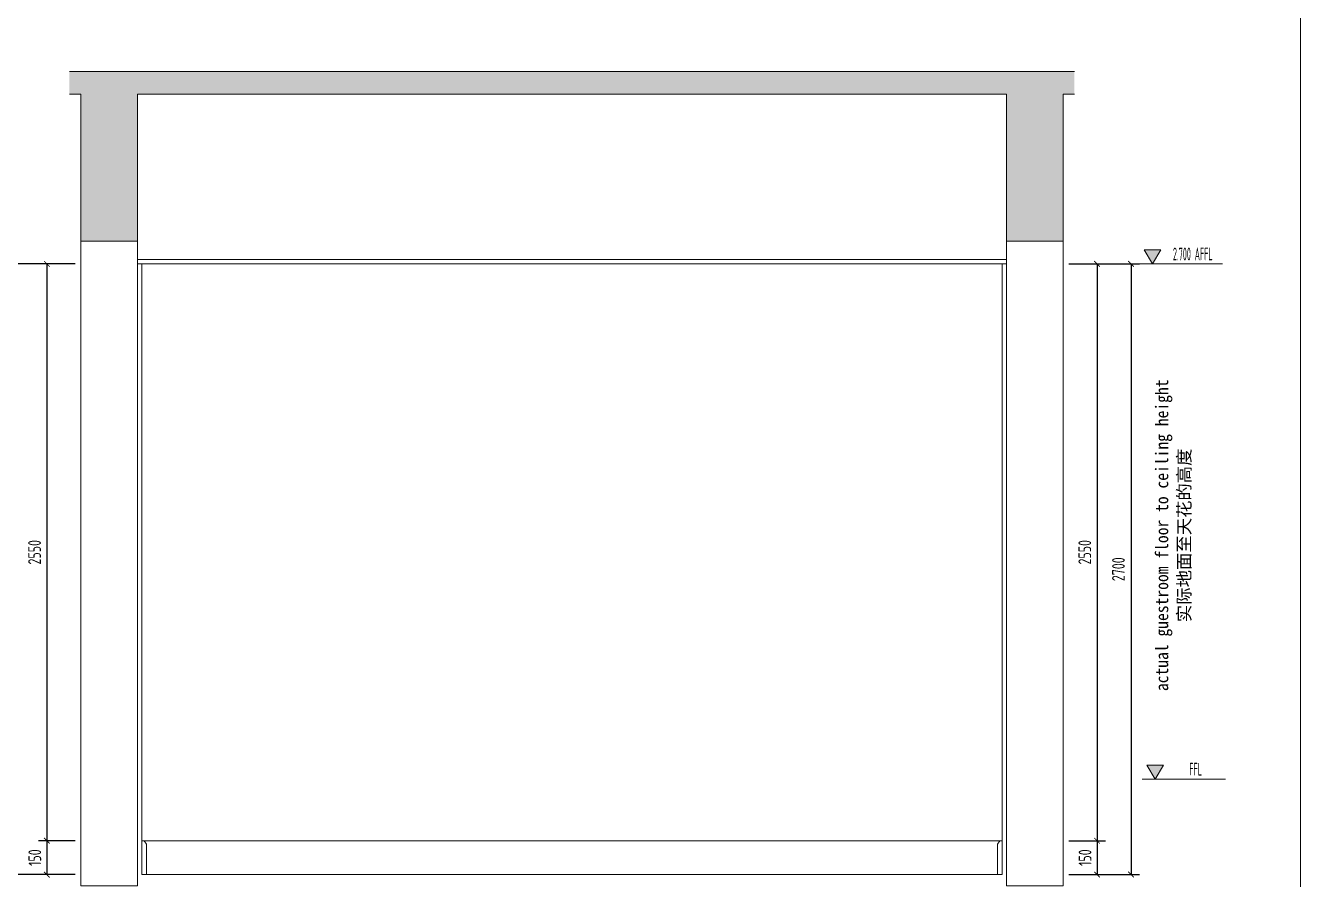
# Model space of a CAD drawing. Header units: millimetres. Extents: x 3162 to 221128, y -144913 to 11496.
# Drawn here: x 46981 to 52614, y -118093 to -114318 of the extents above; entities that cross this region are included whole.
import ezdxf
from ezdxf.enums import TextEntityAlignment as Align
from ezdxf.xclip import XClip

# ---------------------------------------------------------------- set-up
doc = ezdxf.new("R2010")
doc.units = ezdxf.units.MM
doc.header["$LTSCALE"] = 10
doc.header["$XCLIPFRAME"] = 2
doc.layers.get('Defpoints').update_dxf_attribs({"color": 250})
for name, color, linetype, lineweight in [('Contour【轮廓线】', 94, 'Continuous', 0), ('Drawing【图框、表格】', 150, 'Continuous', 0), ('Elevation【立面图库】', 150, 'Continuous', 0), ('FC-Hatch【平面填充】', 250, 'Continuous', 0), ('FF-Text【平面文字】', 2, 'Continuous', 0), ('Finish【完成面】', 2, 'Continuous', 0), ('Gray【中细线】', 8, 'Continuous', 0), ('RC-dimensions', 44, 'Continuous', 0), ('Wall【立面墙】', 252, 'Continuous', 0)]:
    doc.layers.add(name, color=color, linetype=linetype, lineweight=lineweight)
doc.layers.add('WALL【墙体】', color=7, linetype='Continuous')
doc.layers.add('走线及回路标注', color=1, linetype='Continuous')
doc.styles.add('宋体', font='', dxfattribs={"width": 0.8})
doc.styles.add('尺寸标注', font='ARCHS.SHX', dxfattribs={"width": 0.8})
doc.styles.add('标高', font='ARCHS.SHX', dxfattribs={"width": 0.5})
doc.styles.get('宋体').set_extended_font_data('SimSun')
doc.dimstyles.new('海龙1：25', dxfattribs={"dimscale": 25, "dimtxt": 2.25, "dimasz": 1, "dimexe": 1.5, "dimexo": 1, "dimgap": 1, "dimtad": 1, "dimdec": 0, "dimrnd": 5, "dimdsep": 46, "dimtxsty": '尺寸标注', "dimblk": 'ARCHTICK', "dimblk1": 'ARCHTICK', "dimblk2": 'ARCHTICK', "dimcen": 1, "dimclrd": 44, "dimclre": 44, "dimclrt": 2, "dimadec": 0, "dimazin": 0, "dimtfac": 1, "dimtdec": 0, "dimtix": 1, "dimtmove": 2, "dimatfit": 3, "dimldrblk": 'hl_arrow2', "dimfxl": 5, "dimfxlon": 1, "dimarcsym": 0})

# ---------------------------------------------------------------- blocks, each defined once
blk = doc.blocks.new('海龙工具_踢脚线')
blk.add_lwpolyline([(20, 0), (20, 90), (10, 100), (0, 100)])
blk = doc.blocks.new('_ArchTick')
at = {"color": 2, "linetype": 'ByBlock', "const_width": 0.15}
blk.add_lwpolyline([(-0.5, -0.5), (0.5, 0.5)], dxfattribs=at)
blk = doc.blocks.new('*D1713')
at = {"layer": 'Defpoints', "color": 0, "transparency": 16777216}
for p in [(47225.2, -115371.4), (47075.2, -117921.4), (47225.2, -117921.4)]:
    blk.add_point(p, dxfattribs=at)
at = {"layer": 'RC-dimensions', "color": 44, "lineweight": -2, "transparency": 16777216}
for p, q in [((47200.2, -115371.4), (47037.7, -115371.4)), ((47075.2, -115371.4), (47075.2, -117921.4)), ((47200.2, -117921.4), (47037.7, -117921.4))]:
    blk.add_line(p, q, dxfattribs=at)
at = {"layer": 'RC-dimensions', "color": 44, "lineweight": -2, "transparency": 16777216, "xscale": 25, "yscale": 25, "zscale": 25}
for p, rotation in [((47075.2, -115371.4), 90), ((47075.2, -117921.4), 270)]:
    blk.add_blockref('_ArchTick', p, dxfattribs=dict(at, rotation=rotation))
at = {"layer": 'RC-dimensions', "color": 2, "transparency": 16777216, "insert": (47020.9, -116646.4), "char_height": 56.25, "attachment_point": 5, "rotation": 90, "style": '尺寸标注'}
blk.add_mtext('2550', dxfattribs=at)
blk = doc.blocks.new('hl_arrow2')
at = {"color": 2}
blk.add_line((-0.22, 0), (-1, 0), dxfattribs=at)
blk.add_lwpolyline([(-0.22, 0), (-0.86, -0.69), (-0.65, -0.86), (0, 0), (-0.65, 0.86), (-0.86, 0.69)], close=True, dxfattribs=at)
for points in [[(-0.86, 0.69), (-0.65, 0.86), (-0.22, 0), (0, 0)], [(-0.86, -0.69), (-0.65, -0.86), (-0.22, 0), (0, 0)]]:
    blk.add_solid(points, dxfattribs=at)
blk = doc.blocks.new('*D1714')
at = {"layer": 'Defpoints', "color": 0, "transparency": 16777216}
for p in [(47225.2, -117921.4), (47075.2, -118071.4), (47225.2, -118071.4)]:
    blk.add_point(p, dxfattribs=at)
at = {"layer": 'RC-dimensions', "color": 44, "lineweight": -2, "transparency": 16777216}
for p, q in [((47200.2, -117921.4), (47037.7, -117921.4)), ((47075.2, -117921.4), (47075.2, -118071.4)), ((47200.2, -118071.4), (47037.7, -118071.4))]:
    blk.add_line(p, q, dxfattribs=at)
at = {"layer": 'RC-dimensions', "color": 44, "lineweight": -2, "transparency": 16777216, "xscale": 25, "yscale": 25, "zscale": 25}
for p, rotation in [((47075.2, -117921.4), 90), ((47075.2, -118071.4), 270)]:
    blk.add_blockref('_ArchTick', p, dxfattribs=dict(at, rotation=rotation))
at = {"layer": 'RC-dimensions', "color": 2, "transparency": 16777216, "insert": (47022.1, -117996.4), "char_height": 56.25, "attachment_point": 5, "rotation": 90, "style": '尺寸标注'}
blk.add_mtext('150', dxfattribs=at)
blk = doc.blocks.new('*D1715')
at = {"layer": 'Defpoints', "color": 0, "transparency": 16777216}
for p in [(47225.2, -115371.4), (46925.2, -118071.4), (47225.2, -118071.4)]:
    blk.add_point(p, dxfattribs=at)
at = {"layer": 'RC-dimensions', "color": 44, "lineweight": -2, "transparency": 16777216}
for p, q in [((47050.2, -115371.4), (46887.7, -115371.4)), ((46925.2, -115371.4), (46925.2, -118071.4)), ((47050.2, -118071.4), (46887.7, -118071.4))]:
    blk.add_line(p, q, dxfattribs=at)
at = {"layer": 'RC-dimensions', "color": 44, "lineweight": -2, "transparency": 16777216, "xscale": 25, "yscale": 25, "zscale": 25}
for p, rotation in [((46925.2, -115371.4), 90), ((46925.2, -118071.4), 270)]:
    blk.add_blockref('_ArchTick', p, dxfattribs=dict(at, rotation=rotation))
at = {"layer": 'RC-dimensions', "color": 2, "transparency": 16777216, "insert": (46869.7, -116721.4), "char_height": 56.25, "attachment_point": 5, "rotation": 90, "style": '尺寸标注'}
blk.add_mtext('2700', dxfattribs=at)
blk = doc.blocks.new('*D1716')
at = {"layer": 'Defpoints', "color": 0, "transparency": 16777216}
for p in [(51565.2, -115371.4), (51565.2, -117921.4), (51715.2, -117921.4)]:
    blk.add_point(p, dxfattribs=at)
at = {"layer": 'RC-dimensions', "color": 44, "lineweight": -2, "transparency": 16777216}
for p, q in [((51590.2, -115371.4), (51752.7, -115371.4)), ((51715.2, -115371.4), (51715.2, -117921.4)), ((51590.2, -117921.4), (51752.7, -117921.4))]:
    blk.add_line(p, q, dxfattribs=at)
at = {"layer": 'RC-dimensions', "color": 44, "lineweight": -2, "transparency": 16777216, "xscale": 25, "yscale": 25, "zscale": 25}
for p, rotation in [((51715.2, -115371.4), 90), ((51715.2, -117921.4), 270)]:
    blk.add_blockref('_ArchTick', p, dxfattribs=dict(at, rotation=rotation))
at = {"layer": 'RC-dimensions', "color": 2, "transparency": 16777216, "insert": (51660.9, -116646.4), "char_height": 56.25, "attachment_point": 5, "rotation": 90, "style": '尺寸标注'}
blk.add_mtext('2550', dxfattribs=at)
blk = doc.blocks.new('*D1717')
at = {"layer": 'Defpoints', "color": 0, "transparency": 16777216}
for p in [(51565.2, -117921.4), (51565.2, -118071.4), (51715.2, -118071.4)]:
    blk.add_point(p, dxfattribs=at)
at = {"layer": 'RC-dimensions', "color": 44, "lineweight": -2, "transparency": 16777216}
for p, q in [((51590.2, -117921.4), (51752.7, -117921.4)), ((51715.2, -117921.4), (51715.2, -118071.4)), ((51590.2, -118071.4), (51752.7, -118071.4))]:
    blk.add_line(p, q, dxfattribs=at)
at = {"layer": 'RC-dimensions', "color": 44, "lineweight": -2, "transparency": 16777216, "xscale": 25, "yscale": 25, "zscale": 25}
for p, rotation in [((51715.2, -117921.4), 90), ((51715.2, -118071.4), 270)]:
    blk.add_blockref('_ArchTick', p, dxfattribs=dict(at, rotation=rotation))
at = {"layer": 'RC-dimensions', "color": 2, "transparency": 16777216, "insert": (51662.1, -117996.4), "char_height": 56.25, "attachment_point": 5, "rotation": 90, "style": '尺寸标注'}
blk.add_mtext('150', dxfattribs=at)
blk = doc.blocks.new('*D1718')
at = {"layer": 'Defpoints', "color": 0, "transparency": 16777216}
for p in [(51565.2, -115371.4), (51565.2, -118071.4), (51865.2, -118071.4)]:
    blk.add_point(p, dxfattribs=at)
at = {"layer": 'RC-dimensions', "color": 44, "lineweight": -2, "transparency": 16777216}
for p, q in [((51740.2, -115371.4), (51902.7, -115371.4)), ((51865.2, -115371.4), (51865.2, -118071.4)), ((51740.2, -118071.4), (51902.7, -118071.4))]:
    blk.add_line(p, q, dxfattribs=at)
at = {"layer": 'RC-dimensions', "color": 44, "lineweight": -2, "transparency": 16777216, "xscale": 25, "yscale": 25, "zscale": 25}
for p, rotation in [((51865.2, -115371.4), 90), ((51865.2, -118071.4), 270)]:
    blk.add_blockref('_ArchTick', p, dxfattribs=dict(at, rotation=rotation))
at = {"layer": 'RC-dimensions', "color": 2, "transparency": 16777216, "insert": (51809.7, -116721.4), "char_height": 56.25, "attachment_point": 5, "rotation": 90, "style": '尺寸标注'}
blk.add_mtext('2700', dxfattribs=at)
blk = doc.blocks.new('海龍_立面标识')
at = {"style": '宋体', "width": 0.9, "flags": 8}
blk.add_attdef('FLOOR_HEIGHT', text='', height=2.25, rotation=90, dxfattribs=at).set_placement((0, 0), align=Align.CENTER)
at = {"style": '宋体', "flags": 8}
blk.add_attdef('HEIGHT', text='', height=2.25, rotation=90, dxfattribs=at).set_placement((-3.5, 0), align=Align.CENTER)
blk = doc.blocks.new('hl_Elevation-A2')
blk.add_hatch(color=150).paths.add_polyline_path([(3.74, 2.47), (2.27, 0), (0.8, 2.47)])
at = {"color": 150}
blk.add_line((0, 0), (14.67, 0), dxfattribs=at)
blk.add_lwpolyline([(3.74, 2.47), (2.27, 0), (0.8, 2.47)], close=True, dxfattribs=at)
at = {"color": 2, "style": '标高', "width": 0.8, "flags": 8}
blk.add_attdef('HEIGHT', text='', height=2.25, dxfattribs=at).set_placement((9.42, 1.75), align=Align.MIDDLE_CENTER)
blk = doc.blocks.new('海龙_08210935')
at = {"layer": 'FC-Hatch【平面填充】'}
h = blk.add_hatch(dxfattribs=at)
h.set_pattern_fill('钢筋混凝土', color=256, scale=75, pattern_type=2)
h.set_pattern_definition([(45, (-28415.01, -533.996), (-53.033, 53.033), []), (50, (-28415.01, -534), (107.58903, -9.41283), [11.25, -123.75]), (355, (-28415.01, -534), (-20.81267, 112.82884), [9, -99]), (100.4514, (-28406.04, -534.78), (86.77638, 103.4159), [9.561, -105.1713]), (46.1842, (-28415.01, -504), (160.08613, -24.82784), [16.875, -185.625]), (96.6356, (-28401.67, -506.07), (140.1994, 146.1177), [14.3416, -157.75695]), (351.1842, (-28415, -504), (140.1993, 146.1178), [13.5, -148.5]), (21, (-28400.01, -511.5), (89.53605, -60.39284), [11.25, -123.75]), (326, (-28400.01, -511.5), (36.49734, 108.7725), [9, -99]), (71.4514, (-28392.55, -516.53), (126.03335, 48.37956), [9.561, -105.1713]), (37.5, (-28415.008, -533.996), (1.82398, 49.93408), [0.75, -97.8, 0.75, -100.5, 0.75, -99.375]), (7.5, (-28415.01, -533.996), (39.46043, 59.16176), [0.75, -57.3, 0.75, -95.55, 0.75, -37.875]), (327.5, (-28448.458, -533.996), (80.073365, -3.38323), [0.75, -37.5, 0.75, -117, 0.75, -155.25]), (317.5, (-28463.46, -533.996), (87.47793, 15.01575), [0.75, -48.75, 0.75, -77.7, 0.75, -110.25])])
h.paths.add_polyline_path([(-3325, -720), (-3725, -720), (-3725, -1280), (-3325, -1280)])
h.paths.add_polyline_path([(275, -720), (-275, -720), (-275, -1280), (275, -1280)])
h.paths.add_polyline_path([(3725, -720), (3325, -720), (3325, -1280), (3725, -1280)])
h.paths.add_polyline_path([(3475, 1920), (-1125, 1920), (-1125, 1600), (3475, 1600)])
at = {"layer": 'WALL【墙体】'}
for p, q in [((-3725, 2170), (3725, 2170)), ((-3725, -2170), (-1725, -2170))]:
    blk.add_line(p, q, dxfattribs=at)

msp = doc.modelspace()

# ---------------------------------------------------------------- hatches: boundary and pattern name
at = {"layer": 'FC-Hatch【平面填充】'}
h = msp.add_hatch(dxfattribs=at)
h.set_pattern_fill('钢筋混凝土', color=256, scale=50, angle=180, style=0, pattern_type=2)
h.set_pattern_definition([(225, (0, -804.164), (35.35534, -35.35534), []), (230, (0, -804.164), (-71.726018, 6.275218), [7.5, -82.5]), (175, (0, -804.164), (13.87511, -75.219228), [6, -66]), (280.4514, (-5.98, -803.64), (-57.85092, -68.94393), [6.374, -70.1142]), (226.1842, (-2e-15, -824.164), (-106.724086, 16.55189), [11.25, -123.75]), (276.6356, (-8.89, -822.79), (-93.46626, -97.41178), [9.56105, -105.1713]), (171.1842, (-2e-15, -824.16), (-93.46618, -97.41189), [9, -99]), (201, (-10, -819.164), (-59.690703, 40.261893), [7.5, -82.5]), (146, (-10, -819.164), (-24.33156, -72.515006), [6, -66]), (251.4514, (-14.974, -815.81), (-84.022234, -32.253037), [6.374, -70.1142]), (217.5, (0, -804.164), (-1.2159855, -33.2893854), [0.5, -65.2, 0.5, -67, 0.5, -66.25]), (187.5, (0, -804.164), (-26.306954, -39.441171), [0.5, -38.2, 0.5, -63.7, 0.5, -25.25]), (147.5, (22.3, -804.164), (-53.3822436, 2.255487), [0.5, -25, 0.5, -78, 0.5, -103.5]), (137.5, (32.3, -804.164), (-58.318617, -10.010498), [0.5, -32.5, 0.5, -51.8, 0.5, -73.5])])
h.paths.add_polyline_path([(47175.2, -114521.4), (51615.2, -114521.4), (51615.2, -114621.4), (51565.2, -114621.4), (51565.2, -115271.4), (51315.2, -115271.4), (51315.2, -114621.4), (47475.2, -114621.4), (47475.2, -115271.4), (47225.2, -115271.4), (47225.2, -114621.4), (47175.2, -114621.4)])

# ---------------------------------------------------------------- linework, layer by layer
at = {"layer": 'Contour【轮廓线】'}
msp.add_line((47495.2, -117921.4), (51295.2, -117921.4), dxfattribs=at)
at = {"layer": 'Drawing【图框、表格】'}
msp.add_lwpolyline([(38479.1, -118701.3), (38479.1, -106915.3), (52614, -106915.3), (52614, -118701.3)], close=True, dxfattribs=at)
msp.add_lwpolyline([(38479.1, -118701.3), (38479.1, -106915.3), (52614, -106915.3), (52614, -118701.3)], close=True, dxfattribs=at)
at = {"layer": 'Finish【完成面】'}
for p, q in [((51315.2, -115371.4), (47475.2, -115371.4)), ((47495.2, -115371.4), (47495.2, -118071.4)), ((51295.2, -115371.4), (51295.2, -118071.4)), ((47495.2, -118071.4), (51295.2, -118071.4))]:
    msp.add_line(p, q, dxfattribs=at)
at = {"layer": 'Gray【中细线】'}
msp.add_line((51315.2, -115351.4), (47475.2, -115351.4), dxfattribs=at)
at = {"layer": 'Wall【立面墙】'}
msp.add_line((51615.2, -114521.4), (47175.2, -114521.4), dxfattribs=at)
msp.add_lwpolyline([(51615.2, -114621.4), (51565.2, -114621.4), (51565.2, -115271.4), (51315.2, -115271.4), (51315.2, -114621.4), (47475.2, -114621.4), (47475.2, -115271.4), (47225.2, -115271.4), (47225.2, -114621.4), (47175.2, -114621.4)], dxfattribs=at)
for points in [[(47475.2, -118121.4), (47475.2, -115271.4), (47225.2, -115271.4), (47225.2, -118121.4)], [(51315.2, -118121.4), (51315.2, -115271.4), (51565.2, -115271.4), (51565.2, -118121.4)]]:
    msp.add_lwpolyline(points, close=True, dxfattribs=at)

# ---------------------------------------------------------------- block references
at = {"layer": 'Contour【轮廓线】', "yscale": 1.5}
msp.add_blockref('海龙工具_踢脚线', (47495.2, -118071.4), dxfattribs=at)
at = {"layer": 'Contour【轮廓线】', "xscale": -1, "yscale": 1.5}
msp.add_blockref('海龙工具_踢脚线', (51295.2, -118071.4), dxfattribs=at)
at = {"layer": 'Elevation【立面图库】'}
ref = msp.add_blockref('hl_Elevation-A2', (51902.7, -115371.4), dxfattribs=dict(at, xscale=25, yscale=25, zscale=25))
ref.add_attrib('HEIGHT', '2.700 AFFL', dxfattribs={"layer": '0', "color": 2, "height": 56.25, "style": '标高', "width": 0.5}).set_placement((52138.2, -115327.7), align=Align.MIDDLE_CENTER)
ref = msp.add_blockref('hl_Elevation-A2', (51915.2, -117649.2), dxfattribs=dict(at, xscale=25, yscale=25, zscale=25))
ref.add_attrib('HEIGHT', 'FFL', dxfattribs={"layer": '0', "color": 2, "height": 56.25, "style": '标高', "width": 0.5}).set_placement((52150.7, -117605.5), align=Align.MIDDLE_CENTER)
at = {"layer": 'FF-Text【平面文字】'}
ref = msp.add_blockref('海龍_立面标识', (51983.9, -116571.4), dxfattribs=dict(at, xscale=-25, yscale=25, zscale=25))
ref.add_attrib('FLOOR_HEIGHT', 'actual guestroom floor to ceiling height', dxfattribs={"layer": '0', "height": 56.25, "rotation": 90, "style": '宋体', "width": 0.9}).set_placement((52029.6, -116571.4), align=Align.CENTER)
ref.add_attrib('HEIGHT', '实际地面至天花的高度', dxfattribs={"layer": '0', "height": 56.25, "rotation": 90, "style": '宋体'}).set_placement((52127.7, -116571.4), align=Align.CENTER)
at = {"layer": '走线及回路标注'}
ref = msp.add_blockref('海龙_08210935', (49395.2, -121576), dxfattribs=dict(at, rotation=270))
XClip(ref).set_block_clipping_path([(-2374.7581585432, -2670.0000454747), (-874.7581585432, 2669.9769545253)])

# ---------------------------------------------------------------- dimensions: what is measured, and where the dimension line sits
at = {"layer": 'RC-dimensions'}
for base, p1, p2, picture, middle in [((46925.2, -118071.4), (47225.2, -115371.4), (47225.2, -118071.4), '*D1715', (46869.7, -116721.4)), ((47075.2, -117921.4), (47225.2, -115371.4), (47225.2, -117921.4), '*D1713', (47020.9, -116646.4)), ((51715.2, -117921.4), (51565.2, -115371.4), (51565.2, -117921.4), '*D1716', (51660.9, -116646.4)), ((51865.2, -118071.4), (51565.2, -115371.4), (51565.2, -118071.4), '*D1718', (51809.7, -116721.4)), ((47075.2, -118071.4), (47225.2, -117921.4), (47225.2, -118071.4), '*D1714', (47022.1, -117996.4)), ((51715.2, -118071.4), (51565.2, -117921.4), (51565.2, -118071.4), '*D1717', (51662.1, -117996.4))]:
    dim = msp.add_linear_dim(base=base, p1=p1, p2=p2, angle=270, dimstyle='海龙1：25', override={"dimscale": 25, "dimtxsty": '尺寸标注', "dimblk1": 'ArchTick', "dimblk2": 'ArchTick', "dimsah": 1, "dimclrt": 2}, dxfattribs=at)
    dim.commit()
    dim.dimension.update_dxf_attribs({"geometry": picture, "text_midpoint": middle})

doc.saveas('drawing.dxf')
